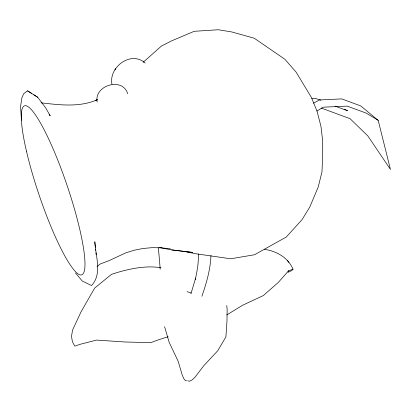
<?xml version="1.0" encoding="UTF-8"?>
<svg xmlns="http://www.w3.org/2000/svg" width="411" height="411" viewBox="0 0 411 411"><rect width="100%" height="100%" fill="white"/><g stroke="black" fill="none" stroke-linecap="round" stroke-linejoin="round"><path stroke-width="0.62" d="M198.77 253.936L197.917 264.997L196.782 272.318L195.384 279.326L195.646 278.072L190.945 293.757M210.946 255.539C210.447 269.559 206.456 283.092 201.909 296.259M264.556 249.349C276.495 251.075 288.203 257.646 292.992 269.154L292.848 269.678L291.255 270.808L288.054 272.303L288.594 270.695M145.145 63.037C131.196 50.281 108.545 67.096 111.946 84.168M115.64 68.776L114.9 69.962M97.068 266.708L99.816 264.181L109.213 260.579L125.617 252.929L134.248 250.222L143.085 248.47L152.096 247.663L161.225 247.802M143.095 62.349L161.436 46.053L171.408 40.946L194.223 31.298L218.262 29.746L231.742 31.94L254.281 38.244L284.9 59.276L296.095 72.105L311.41 97.458L317.092 111.417L320.95 126.305L322.681 140.922L322.722 152.702L322.008 171.695L318.232 186.984L309.822 206.944L302.09 219.608L286.256 237.055L254.481 254.758L230.72 258.781L195.893 253.772L183.912 251.388L171.598 249.888L159.838 247.633M31.519 93.343L27.547 90.831L23.653 93.78L21.901 97.803L20.55 106.526L21.47 120.238M226.795 314.913L242.572 305.265L263.323 295.576L278.298 282.419L288.481 270.88L292.992 269.154M316.922 111.006L323.277 107.173L347.172 106.12L366.206 113.102L378.192 120.356L390.45 169.424L367.814 135.907L350.105 118.712L321.263 108.052M313.506 103.171L319.419 99.971L341.741 98.897L360.724 105.915L378.192 120.356M95.974 100.392L97.099 99.801M95.953 100.448L97.042 99.981M97.443 99.668C79.677 107.533 59.703 104.99 41.018 102.807M311.826 98.604L314.867 98.291L320.827 100.166M186.532 380.591L185.33 380.555L183.774 378.629L182.227 374.986L178.148 361.29L169.137 342.26L164.585 326.688M159.956 247.653L170.437 248.871M171.598 249.888L192.795 252.457L183.912 251.388M187.699 380.771L189.389 381.254L191.927 380.083L195.014 377.211L203.748 365.749L217.727 350.758L225.911 336.881L226.985 321.022L227.139 309.329L226.754 305.527M187.041 291.666L191.089 292.997M334.965 106.136L347.572 110.729L344.279 109.167M33.815 94.802L37.668 97.237L45.796 108.031L50.214 115.876L49.109 114.407M27.547 90.831L37.668 97.237M75.485 272.971L82.282 281.042L91.519 285.522C102.529 274.152 95.522 255.616 94.818 241.74L95.378 247.268M287.505 260.271L288.548 262.444M127.682 93.759C122.719 76.698 94.068 85.211 97.114 101.943M95.568 249.112L95.691 250.34M95.938 252.796L96.123 254.64M160.942 267.828A96.862 39.451 -29.5 0 0 111.463 274.373L94.694 288.06L81.137 311.636L72.562 330.059L71.493 336.424L72.398 341.577L73.538 343.925L74.812 346.134L80.119 344.305L96.58 340.082L124.923 341.988L150.863 342.635A101.029 33.985 -30.3 0 1 168.191 336.763M158.281 247.694A89.752 14.452 84.6 0 1 160.162 269.19M26.468 151.186A89.218 14.786 71.3 0 0 81.578 274.877A89.218 14.786 71.3 0 0 51.38 144.908A89.218 14.786 71.3 0 0 26.468 151.186"/></g></svg>
